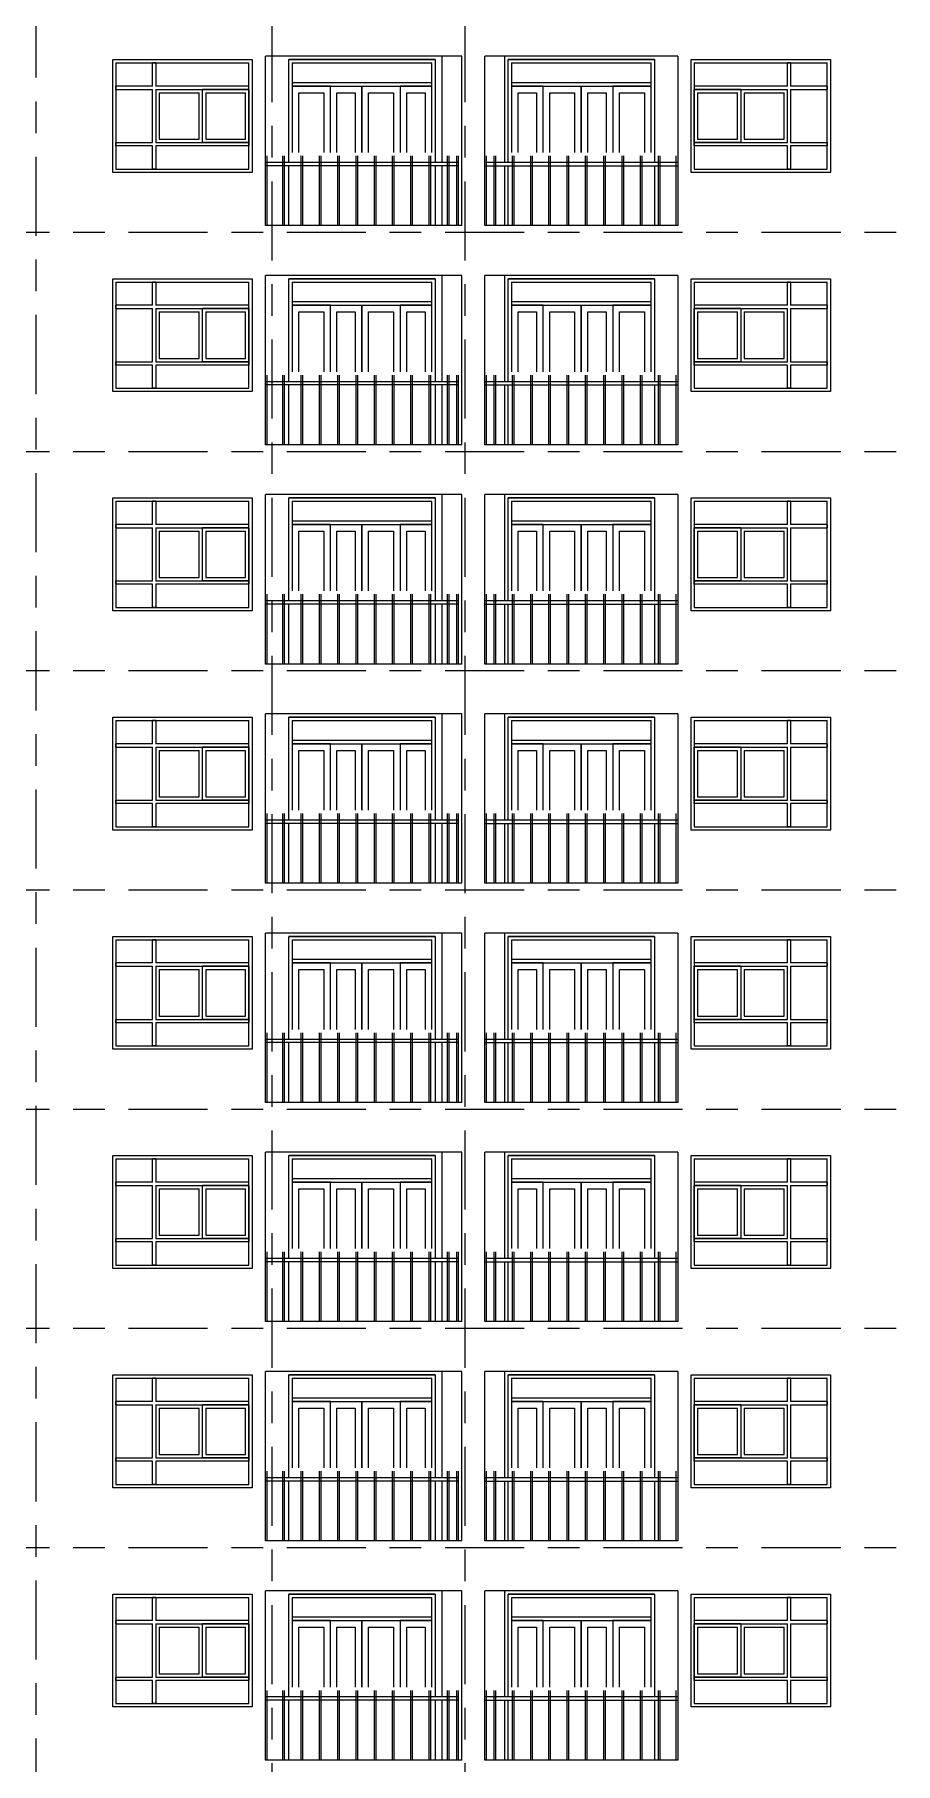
# Model space of a CAD drawing. Header units: millimetres. Extents: x -99196 to 15601, y -9661 to 93550.
# Drawn here: x -23476 to -10526, y 41750 to 67775 of the extents above; entities that cross this region are included whole.
import ezdxf

# ---------------------------------------------------------------- set-up
doc = ezdxf.new("R2010")
doc.units = ezdxf.units.MM
doc.linetypes.add('Centre', pattern=[31.75, 6.35, -4.7625, 15.875, -4.7625])
for name, color, linetype, lineweight in [('CUA', 31, 'Continuous', 9), ('NET THAY 1', 41, 'Continuous', 5), ('NET THAY 2', 55, 'Continuous', 5), ('NET-THAY', 2, 'Continuous', 9), ('TRUC', 225, 'Continuous', 5)]:
    doc.layers.add(name, color=color, linetype=linetype, lineweight=lineweight)

# ---------------------------------------------------------------- blocks, each defined once
blk = doc.blocks.new('CUA LO GIA - DB6-1834141-MẶT ĐỨNG 14-1')
at = {"layer": 'CUA'}
for p, q in [((-16351, 19800), (-16351, 21200)), ((-14151, 21200), (-16351, 21200)), ((-16301, 21150), (-16301, 19800)), ((-16301, 21150), (-14201, 21150)), ((-14201, 19800), (-14201, 21150)), ((-14151, 21200), (-14151, 19800)), ((-14201, 20850), (-16301, 20850)), ((-16301, 20850), (-16301, 20800)), ((-14201, 20800), (-14201, 20850)), ((-16301, 20800), (-14201, 20800)), ((-15826, 20800), (-16301, 20800)), ((-16301, 20800), (-16301, 19800)), ((-16201, 19800), (-16201, 20700)), ((-16201, 20700), (-15926, 20700)), ((-15926, 20700), (-15926, 19800)), ((-15826, 19800), (-15826, 20800)), ((-15726, 20700), (-15351, 20700)), ((-15726, 19800), (-15726, 20700)), ((-15351, 20700), (-15351, 19800)), ((-15251, 19800), (-15251, 20800)), ((-15251, 20800), (-15251, 19800)), ((-15151, 19800), (-15151, 20700)), ((-15151, 20700), (-14876, 20700)), ((-14876, 20700), (-14876, 19800)), ((-14776, 20800), (-14776, 19800)), ((-14201, 20800), (-14776, 20800)), ((-14676, 20700), (-14301, 20700)), ((-14676, 19800), (-14676, 20700)), ((-14301, 20700), (-14301, 19800)), ((-14201, 19800), (-14201, 20800))]:
    blk.add_line(p, q, dxfattribs=at)
blk = doc.blocks.new('X-PHONG NGU 2 - X-PHONG NGU 2_Recovery_-V116-MẶT ĐỨNG 14-1')
at = {"layer": 'CUA'}
for p, q in [((-13551, 21150), (-13551, 19550)), ((-13551, 21150), (-11551, 21150)), ((-12101, 21150), (-12151, 21150)), ((-12151, 20800), (-12151, 21150)), ((-12101, 21150), (-12101, 20800)), ((-11551, 19550), (-11551, 21150)), ((-12151, 20800), (-13551, 20800)), ((-13551, 20800), (-13551, 20750)), ((-12851, 20750), (-13551, 20750)), ((-13551, 19950), (-13551, 20750)), ((-13551, 20750), (-12151, 20750)), ((-13501, 20700), (-13501, 20000)), ((-13501, 20700), (-12901, 20700)), ((-12901, 20000), (-12901, 20700)), ((-12851, 20750), (-12851, 19950)), ((-12801, 20700), (-12201, 20700)), ((-12801, 20700), (-12801, 20000)), ((-12201, 20000), (-12201, 20700)), ((-12151, 19950), (-12151, 20750)), ((-11551, 20800), (-12101, 20800)), ((-12101, 20750), (-12101, 19950)), ((-12101, 20750), (-11551, 20750)), ((-11551, 20800), (-11551, 20750)), ((-12851, 19950), (-13551, 19950)), ((-13551, 19950), (-12151, 19950)), ((-13551, 19900), (-13551, 19950)), ((-12151, 19900), (-13551, 19900)), ((-13501, 20000), (-12901, 20000)), ((-12801, 20000), (-12201, 20000)), ((-12151, 19550), (-12151, 19900)), ((-12101, 19950), (-11551, 19950)), ((-12101, 19900), (-12101, 19550)), ((-11551, 19900), (-12101, 19900)), ((-11551, 19950), (-11551, 19900)), ((-13551, 19550), (-11551, 19550)), ((-12101, 19550), (-12151, 19550))]:
    blk.add_line(p, q, dxfattribs=at)
blk = doc.blocks.new('Railing - 25mm-V113-MẶT ĐỨNG 14-1')
at = {"layer": 'NET THAY 2'}
for p, q in [((-1864, 18700), (-1864, 19750)), ((-1839, 18700), (-1839, 19750))]:
    blk.add_line(p, q, dxfattribs=at)
blk = doc.blocks.new('Railing - 25mm-V114-MẶT ĐỨNG 14-1')
at = {"layer": 'NET THAY 2'}
blk.add_line((-1726, 18700), (-1726, 19750), dxfattribs=at)
blk = doc.blocks.new('Railing - 25mm-V115-MẶT ĐỨNG 14-1')
at = {"layer": 'NET THAY 2'}
blk.add_line((-4577, 18700), (-4577, 19750), dxfattribs=at)
blk = doc.blocks.new('Railing - Railing-1915004-MẶT ĐỨNG 14-1')
at = {"extrusion": (0, 0, -1), "zscale": -1}
for name, p in [('Railing - 25mm-V114-MẶT ĐỨNG 14-1', (18401, 3300)), ('Railing - 25mm-V113-MẶT ĐỨNG 14-1', (18401, 3300)), ('Railing - 25mm-V113-MẶT ĐỨNG 14-1', (18126, 3300)), ('Railing - 25mm-V113-MẶT ĐỨNG 14-1', (17851, 3300)), ('Railing - 25mm-V113-MẶT ĐỨNG 14-1', (17576, 3300)), ('Railing - 25mm-V113-MẶT ĐỨNG 14-1', (17301, 3300)), ('Railing - 25mm-V113-MẶT ĐỨNG 14-1', (17026, 3300)), ('Railing - 25mm-V113-MẶT ĐỨNG 14-1', (16751, 3300)), ('Railing - 25mm-V113-MẶT ĐỨNG 14-1', (16476, 3300)), ('Railing - 25mm-V113-MẶT ĐỨNG 14-1', (16201, 3300)), ('Railing - 25mm-V113-MẶT ĐỨNG 14-1', (15926, 3300)), ('Railing - 25mm-V115-MẶT ĐỨNG 14-1', (18401, 3300))]:
    blk.add_blockref(name, p, dxfattribs=at)
blk = doc.blocks.new('CUA LO GIA - DB6-1834140-MẶT ĐỨNG 14-1')
at = {"layer": 'CUA'}
for p, q in [((-2051, 21200), (-4251, 21200)), ((-4251, 19800), (-4251, 21200)), ((-4201, 21150), (-4201, 19800)), ((-4201, 21150), (-2101, 21150)), ((-2101, 19800), (-2101, 21150)), ((-2051, 21200), (-2051, 19800)), ((-2101, 20850), (-4201, 20850)), ((-4201, 20850), (-4201, 20800)), ((-2101, 20800), (-2101, 20850)), ((-4201, 20800), (-2101, 20800)), ((-3626, 20800), (-4201, 20800)), ((-4201, 20800), (-4201, 19800)), ((-4101, 19800), (-4101, 20700)), ((-4101, 20700), (-3726, 20700)), ((-3726, 20700), (-3726, 19800)), ((-3626, 19800), (-3626, 20800)), ((-3526, 20700), (-3251, 20700)), ((-3526, 19800), (-3526, 20700)), ((-3251, 20700), (-3251, 19800)), ((-3151, 20800), (-3151, 19800)), ((-3151, 19800), (-3151, 20800)), ((-3051, 19800), (-3051, 20700)), ((-3051, 20700), (-2676, 20700)), ((-2676, 20700), (-2676, 19800)), ((-2576, 20800), (-2576, 19800)), ((-2101, 20800), (-2576, 20800)), ((-2476, 20700), (-2201, 20700)), ((-2476, 19800), (-2476, 20700)), ((-2201, 20700), (-2201, 19800)), ((-2101, 19800), (-2101, 20800))]:
    blk.add_line(p, q, dxfattribs=at)
blk = doc.blocks.new('X-PHONG NGU 2 - X-PHONG NGU 2_Recovery_-V112-MẶT ĐỨNG 14-1')
at = {"layer": 'CUA'}
for p, q in [((-6851, 21150), (-4851, 21150)), ((-6851, 21150), (-6851, 19550)), ((-6251, 21150), (-6301, 21150)), ((-6301, 20800), (-6301, 21150)), ((-6251, 21150), (-6251, 20800)), ((-4851, 19550), (-4851, 21150)), ((-6301, 20800), (-6851, 20800)), ((-6851, 20750), (-6851, 20800)), ((-6851, 20750), (-6301, 20750)), ((-6301, 19950), (-6301, 20750)), ((-4851, 20800), (-6251, 20800)), ((-6251, 20750), (-6251, 19950)), ((-6251, 20750), (-4851, 20750)), ((-6201, 20700), (-6201, 20000)), ((-6201, 20700), (-5601, 20700)), ((-5601, 20000), (-5601, 20700)), ((-5551, 19950), (-5551, 20750)), ((-4851, 20750), (-5551, 20750)), ((-5501, 20700), (-4901, 20700)), ((-5501, 20700), (-5501, 20000)), ((-4901, 20000), (-4901, 20700)), ((-4851, 20750), (-4851, 20800)), ((-4851, 20750), (-4851, 19950)), ((-6851, 19950), (-6301, 19950)), ((-6851, 19900), (-6851, 19950)), ((-6301, 19900), (-6851, 19900)), ((-6301, 19550), (-6301, 19900)), ((-6251, 19950), (-4851, 19950)), ((-6251, 19900), (-6251, 19550)), ((-4851, 19900), (-6251, 19900)), ((-6201, 20000), (-5601, 20000)), ((-4851, 19950), (-5551, 19950)), ((-5501, 20000), (-4901, 20000)), ((-4851, 19950), (-4851, 19900)), ((-6851, 19550), (-4851, 19550)), ((-6251, 19550), (-6301, 19550))]:
    blk.add_line(p, q, dxfattribs=at)
blk = doc.blocks.new('Railing - Railing-1915012-MẶT ĐỨNG 14-1')
for name, p in [('Railing - 25mm-V115-MẶT ĐỨNG 14-1', (-15400, 3300)), ('Railing - 25mm-V113-MẶT ĐỨNG 14-1', (-17875, 3300)), ('Railing - 25mm-V113-MẶT ĐỨNG 14-1', (-17600, 3300)), ('Railing - 25mm-V113-MẶT ĐỨNG 14-1', (-17325, 3300)), ('Railing - 25mm-V113-MẶT ĐỨNG 14-1', (-17050, 3300)), ('Railing - 25mm-V113-MẶT ĐỨNG 14-1', (-16775, 3300)), ('Railing - 25mm-V113-MẶT ĐỨNG 14-1', (-16500, 3300)), ('Railing - 25mm-V113-MẶT ĐỨNG 14-1', (-16225, 3300)), ('Railing - 25mm-V113-MẶT ĐỨNG 14-1', (-15950, 3300)), ('Railing - 25mm-V113-MẶT ĐỨNG 14-1', (-15675, 3300)), ('Railing - 25mm-V113-MẶT ĐỨNG 14-1', (-15400, 3300)), ('Railing - 25mm-V113-MẶT ĐỨNG 14-1', (-15261, 3300))]:
    blk.add_blockref(name, p)
blk = doc.blocks.new('Top Rail Type - Top Rail_Internal_-1915005-MẶT ĐỨNG 14-1')
at = {"layer": 'NET THAY 1'}
for p, q in [((-13801, 22950), (-16701, 22950)), ((-16701, 22900), (-13801, 22900))]:
    blk.add_line(p, q, dxfattribs=at)
blk = doc.blocks.new('Top Rail Type - Top Rail_Internal_-1915013-MẶT ĐỨNG 14-1')
at = {"layer": 'NET THAY 1'}
for p, q in [((-17101, 22950), (-20001, 22950)), ((-17101, 22950), (-17101, 22900)), ((-17101, 22900), (-20001, 22900))]:
    blk.add_line(p, q, dxfattribs=at)
blk = doc.blocks.new('A$C677B3655')
at = {"layer": 'NET-THAY'}
for p, q in [((-30378, 2650), (-33328, 2650)), ((-33328, 100), (-33328, 2650)), ((-30678, 2650), (-30678, 1050)), ((-30378, 100), (-30378, 2650)), ((-27128, 2650), (-30028, 2650)), ((-30028, 100), (-30028, 2650)), ((-29728, 1050), (-29728, 2650)), ((-27128, 2650), (-27128, 100)), ((-35628, 900), (-35628, 2600)), ((-35628, 2600), (-33528, 2600)), ((-33528, 2600), (-33528, 900)), ((-32978, 1050), (-32978, 2600)), ((-32978, 2600), (-30778, 2600)), ((-30778, 2600), (-30778, 1050)), ((-29678, 1050), (-29678, 2600)), ((-29678, 2600), (-27478, 2600)), ((-27478, 2600), (-27478, 1050)), ((-26928, 900), (-26928, 2600)), ((-26928, 2600), (-24828, 2600)), ((-24828, 2600), (-24828, 900)), ((-33528, 900), (-35628, 900)), ((-32978, 100), (-32978, 1000)), ((-30778, 1000), (-30778, 100)), ((-30678, 1000), (-30678, 100)), ((-29728, 100), (-29728, 1000)), ((-29678, 100), (-29678, 1000)), ((-27478, 1000), (-27478, 100)), ((-24828, 900), (-26928, 900)), ((-30378, 100), (-33328, 100)), ((-27128, 100), (-30028, 100))]:
    blk.add_line(p, q, dxfattribs=at)
at = {"layer": 'CUA'}
for name, p in [('X-PHONG NGU 2 - X-PHONG NGU 2_Recovery_-V112-MẶT ĐỨNG 14-1', (-28728, -18600)), ('CUA LO GIA - DB6-1834140-MẶT ĐỨNG 14-1', (-28728, -18600)), ('CUA LO GIA - DB6-1834141-MẶT ĐỨNG 14-1', (-13328, -18600)), ('X-PHONG NGU 2 - X-PHONG NGU 2_Recovery_-V116-MẶT ĐỨNG 14-1', (-13328, -18600))]:
    blk.add_blockref(name, p, dxfattribs=at)
at = {"layer": 'NET THAY 1'}
for name in ['Top Rail Type - Top Rail_Internal_-1915013-MẶT ĐỨNG 14-1', 'Railing - Railing-1915012-MẶT ĐỨNG 14-1', 'Top Rail Type - Top Rail_Internal_-1915005-MẶT ĐỨNG 14-1', 'Railing - Railing-1915004-MẶT ĐỨNG 14-1']:
    blk.add_blockref(name, (-13328, -21900), dxfattribs=at)

msp = doc.modelspace()

# ---------------------------------------------------------------- linework, layer by layer
at = {"layer": 'TRUC', "linetype": 'Centre', "ltscale": 75}
for p, q in [((-23450.5, -7525.8), (-23450.5, 91838.4)), ((-19900.5, -5514.5), (-19900.5, 91838.4)), ((-17000.5, -5514.5), (-17000.5, 91838.4)), ((-99096.4, 64800), (15600.6, 64800)), ((-99096.4, 61500), (15600.6, 61500)), ((-99096.4, 58200), (15600.6, 58200)), ((-99096.4, 54900), (15600.6, 54900)), ((-99096.4, 51600), (15600.6, 51600)), ((-99096.4, 48300), (15600.6, 48300)), ((-99096.4, 45000), (15600.6, 45000))]:
    msp.add_line(p, q, dxfattribs=at)

# ---------------------------------------------------------------- block references
at = {"layer": 'NET-THAY'}
for p in [(13327.7, 64800), (13327.7, 61500), (13327.7, 58200), (13327.7, 54900), (13327.7, 51600), (13327.7, 48300), (13327.7, 45000), (13327.7, 41700)]:
    msp.add_blockref('A$C677B3655', p, dxfattribs=at)

doc.saveas('drawing.dxf')
